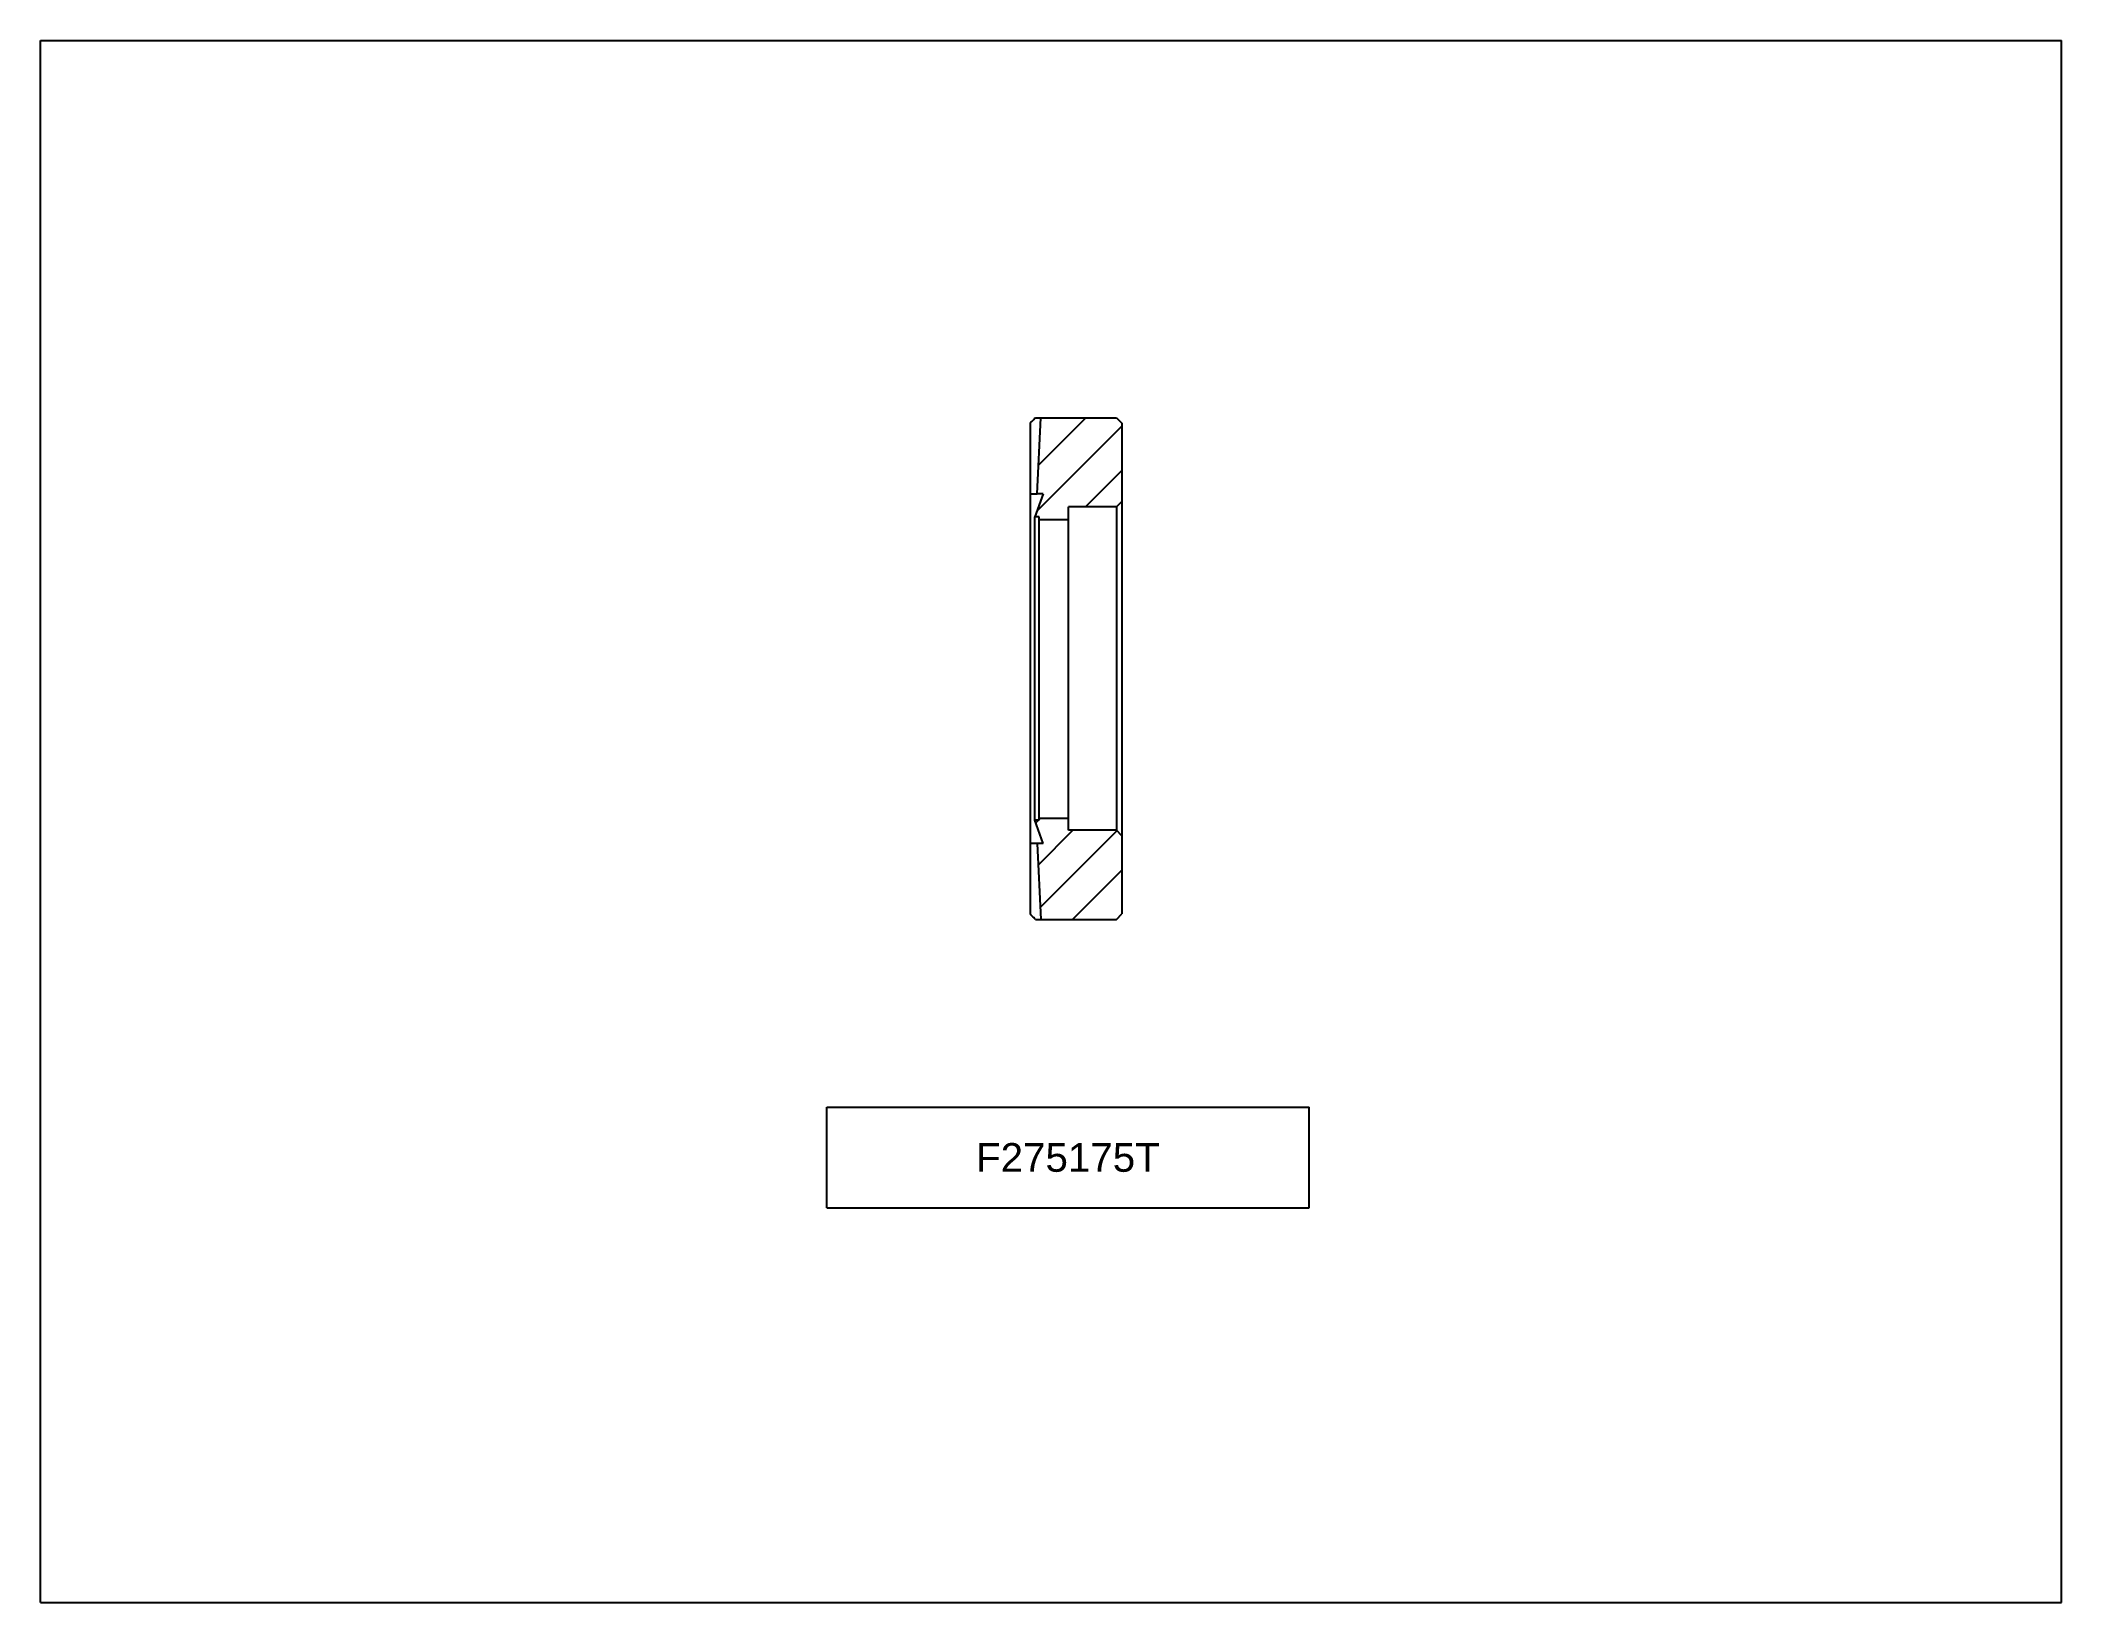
# Model space of a CAD drawing. Extents: x 0 to 11, y 0 to 8.5.
import ezdxf
from ezdxf.enums import TextEntityAlignment as Align

# ---------------------------------------------------------------- set-up
doc = ezdxf.new("R2010")
doc.units = 0
doc.header["$LTSCALE"] = 0.605
doc.layers.get('0').update_dxf_attribs({"linetype": 'CONTINUOUS'})
doc.styles.add('TEXTSTYLE_0', font='txt', dxfattribs={"width": 0.8})

msp = doc.modelspace()

# ---------------------------------------------------------------- linework, layer by layer
at = {"color": 7, "linetype": 'CONTINUOUS'}
for p, q in [((0, 0), (0, 8.5)), ((0, 8.5), (11, 8.5)), ((11, 0), (11, 8.5)), ((5.386, 6.417), (5.386, 3.747)), ((5.416, 6.447), (5.445, 6.447)), ((5.424, 6.033), (5.445, 6.447)), ((5.445, 6.447), (5.856, 6.447)), ((5.856, 6.447), (5.886, 6.417)), ((5.886, 6.417), (5.886, 3.747)), ((5.424, 6.032), (5.386, 6.032)), ((5.457, 6.033), (5.412, 5.907)), ((5.457, 6.033), (5.424, 6.033)), ((5.595, 4.202), (5.595, 5.962)), ((5.856, 5.962), (5.595, 5.962)), ((5.886, 5.992), (5.856, 5.962)), ((5.856, 5.962), (5.856, 4.202)), ((5.412, 4.257), (5.412, 5.907)), ((5.436, 5.907), (5.412, 5.907)), ((5.436, 4.257), (5.436, 5.907)), ((5.436, 5.894), (5.595, 5.894)), ((5.436, 4.257), (5.412, 4.257)), ((5.457, 4.131), (5.412, 4.257)), ((5.436, 4.269), (5.595, 4.269)), ((5.856, 4.202), (5.595, 4.202)), ((5.886, 4.172), (5.856, 4.202)), ((5.424, 4.131), (5.386, 4.131)), ((5.457, 4.131), (5.424, 4.131)), ((5.424, 4.131), (5.445, 3.717)), ((5.856, 3.717), (5.886, 3.747)), ((5.416, 3.717), (5.445, 3.717)), ((5.445, 3.717), (5.856, 3.717)), ((0, 0), (11, 0))]:
    msp.add_line(p, q, dxfattribs=at)
at = {"color": 2, "linetype": 'CONTINUOUS'}
for p, q in [((5.423, 5.938), (5.886, 6.401)), ((5.432, 6.189), (5.69, 6.447)), ((5.445, 6.444), (5.448, 6.447)), ((5.688, 5.962), (5.886, 6.159)), ((5.417, 4.242), (5.432, 4.257)), ((5.43, 4.013), (5.619, 4.202)), ((5.436, 4.26), (5.445, 4.269)), ((5.442, 3.783), (5.858, 4.199)), ((5.617, 3.717), (5.886, 3.985)), ((4.28, 2.148), (4.28, 2.695)), ((4.28, 2.695), (6.905, 2.695)), ((6.905, 2.148), (6.905, 2.695)), ((4.28, 2.148), (6.905, 2.148))]:
    msp.add_line(p, q, dxfattribs=at)
at = {"color": 7, "linetype": 'CONTINUOUS'}
for points in [[(5.386, 6.417), (5.396, 6.427), (5.406, 6.437), (5.416, 6.447)], [(5.416, 3.717), (5.406, 3.727), (5.396, 3.737), (5.386, 3.747)]]:
    msp.add_spline(points, degree=3, dxfattribs=at)

# ---------------------------------------------------------------- texts
at = {"color": 2, "linetype": 'CONTINUOUS', "style": 'TEXTSTYLE_0'}
msp.add_text('F275175T', height=0.1562, dxfattribs=at).set_placement((5.092, 2.344), (6.092, 2.344), align=Align.FIT)

doc.saveas('drawing.dxf')
